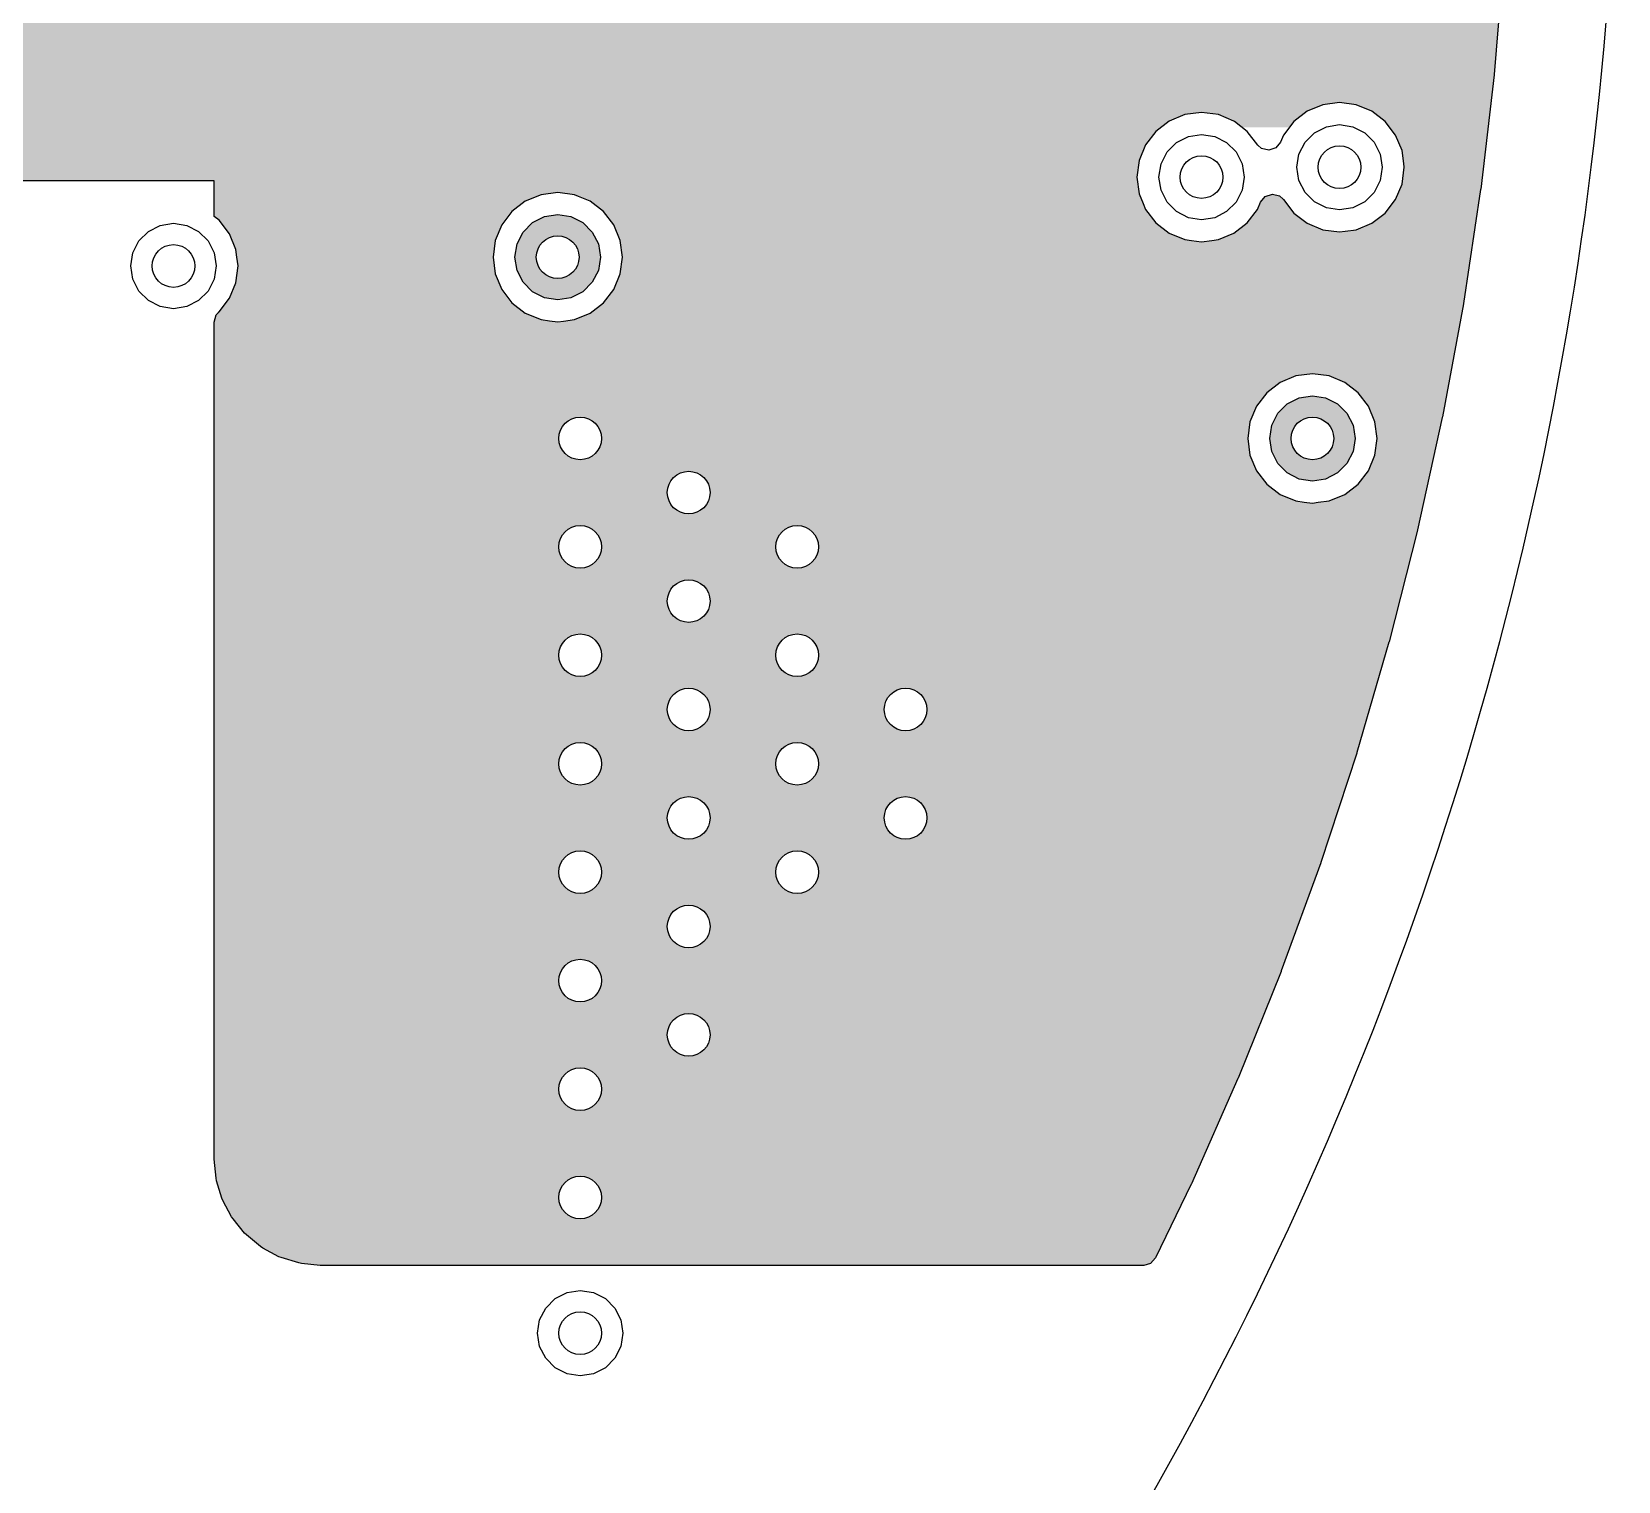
# Model space of a CAD drawing. Header units: millimetres. Extents: x -3894 to -3474, y -291 to 6.
# Drawn here: x -3703.72 to -3688.86, y -222.83 to -209.25 of the extents above; entities that cross this region are included whole.
import ezdxf

# ---------------------------------------------------------------- set-up
doc = ezdxf.new("R2010")
doc.units = ezdxf.units.MM
doc.layers.add('BLACK', color=7, linetype='Continuous')

msp = doc.modelspace()

# ---------------------------------------------------------------- hatches: boundary and pattern name
h = msp.add_hatch(color=256)
h.paths.add_polyline_path([(-3703.63, -189.438), (-3708.37, -189.438), (-3708.383, -189.439), (-3708.559, -189.456), (-3708.583, -189.461), (-3708.748, -189.511), (-3708.77, -189.52), (-3708.921, -189.601), (-3708.942, -189.615), (-3709.074, -189.724), (-3709.091, -189.741), (-3709.2, -189.873), (-3709.214, -189.894), (-3709.295, -190.045), (-3709.304, -190.067), (-3709.354, -190.232), (-3709.359, -190.255), (-3709.368, -190.347), (-3709.376, -190.432), (-3709.377, -190.445), (-3709.377, -196.814), (-3709.376, -196.826), (-3709.359, -197.003), (-3709.354, -197.027), (-3709.345, -197.056), (-3703.63, -197.056)])
h.paths.add_polyline_path([(-3696.429, -189.438), (-3703.63, -189.438), (-3703.63, -197.056), (-3696.429, -197.056)])
h.paths.add_polyline_path([(-3692.174, -194.365), (-3692.176, -194.361), (-3692.608, -193.331), (-3692.61, -193.327), (-3693.055, -192.36), (-3693.077, -192.312), (-3693.079, -192.308), (-3693.581, -191.309), (-3693.583, -191.306), (-3694.061, -190.432), (-3694.12, -190.325), (-3694.122, -190.321), (-3694.161, -190.255), (-3694.564, -189.576), (-3694.609, -189.499), (-3694.649, -189.458), (-3694.716, -189.438), (-3696.429, -189.438), (-3696.429, -197.056), (-3691.24, -197.056), (-3691.415, -196.477), (-3691.416, -196.473), (-3691.776, -195.414), (-3691.778, -195.41)])
h.paths.add_polyline_path([(-3690.554, -199.729), (-3690.555, -199.725), (-3690.803, -198.635), (-3690.804, -198.631), (-3691.091, -197.551), (-3691.092, -197.546), (-3691.24, -197.056), (-3696.429, -197.056), (-3696.429, -210.147), (-3693.142, -210.147), (-3693.065, -210.088), (-3692.919, -210.027), (-3692.919, -210.027), (-3692.762, -210.007), (-3692.605, -210.027), (-3692.605, -210.027), (-3692.459, -210.088), (-3692.453, -210.092), (-3692.382, -210.147), (-3691.94, -210.147), (-3691.898, -210.092), (-3691.772, -209.996), (-3691.626, -209.935), (-3691.626, -209.935), (-3691.47, -209.915), (-3691.313, -209.935), (-3691.313, -209.935), (-3691.167, -209.996), (-3691.041, -210.092), (-3690.999, -210.147), (-3690.08, -210.147), (-3690.022, -209.654), (-3690.021, -209.65), (-3689.932, -208.576), (-3689.931, -208.572), (-3689.878, -207.495), (-3689.878, -207.491), (-3689.86, -206.413), (-3689.86, -206.409), (-3689.879, -205.291), (-3689.879, -205.287), (-3689.937, -204.171), (-3689.937, -204.166), (-3690.034, -203.053), (-3690.034, -203.049), (-3690.169, -201.939), (-3690.169, -201.935), (-3690.342, -200.831), (-3690.343, -200.827)])
h.paths.add_polyline_path([(-3693.422, -201.456), (-3693.296, -201.36), (-3693.15, -201.299), (-3693.15, -201.299), (-3692.994, -201.279), (-3692.837, -201.299), (-3692.837, -201.299), (-3692.691, -201.36), (-3692.565, -201.456), (-3692.469, -201.582), (-3692.408, -201.728), (-3692.388, -201.884), (-3692.408, -202.041), (-3692.469, -202.187), (-3692.565, -202.313), (-3692.691, -202.409), (-3692.691, -202.409), (-3692.696, -202.412), (-3692.732, -202.443), (-3692.757, -202.508), (-3692.744, -202.576), (-3692.7, -202.623), (-3692.565, -202.726), (-3692.469, -202.852), (-3692.408, -202.998), (-3692.388, -203.154), (-3692.408, -203.311), (-3692.469, -203.457), (-3692.565, -203.583), (-3692.691, -203.679), (-3692.691, -203.679), (-3692.696, -203.682), (-3692.732, -203.713), (-3692.757, -203.778), (-3692.744, -203.846), (-3692.7, -203.893), (-3692.565, -203.996), (-3692.469, -204.122), (-3692.408, -204.268), (-3692.388, -204.424), (-3692.408, -204.581), (-3692.469, -204.727), (-3692.565, -204.853), (-3692.691, -204.949), (-3692.691, -204.949), (-3692.696, -204.952), (-3692.732, -204.983), (-3692.757, -205.048), (-3692.744, -205.116), (-3692.7, -205.163), (-3692.565, -205.266), (-3692.469, -205.392), (-3692.408, -205.538), (-3692.388, -205.694), (-3692.408, -205.851), (-3692.469, -205.997), (-3692.565, -206.123), (-3692.691, -206.219), (-3692.691, -206.219), (-3692.696, -206.222), (-3692.732, -206.253), (-3692.757, -206.318), (-3692.744, -206.386), (-3692.7, -206.433), (-3692.565, -206.536), (-3692.469, -206.662), (-3692.408, -206.808), (-3692.388, -206.964), (-3692.395, -207.016), (-3692.408, -207.121), (-3692.469, -207.267), (-3692.565, -207.393), (-3692.691, -207.489), (-3692.691, -207.489), (-3692.696, -207.492), (-3692.732, -207.523), (-3692.757, -207.588), (-3692.744, -207.656), (-3692.7, -207.703), (-3692.565, -207.806), (-3692.469, -207.932), (-3692.408, -208.078), (-3692.388, -208.234), (-3692.408, -208.391), (-3692.469, -208.537), (-3692.565, -208.663), (-3692.691, -208.759), (-3692.837, -208.819), (-3692.941, -208.833), (-3692.994, -208.84), (-3693.072, -208.83), (-3693.15, -208.819), (-3693.296, -208.759), (-3693.422, -208.663), (-3693.518, -208.537), (-3693.579, -208.391), (-3693.579, -208.391), (-3693.599, -208.234), (-3693.579, -208.078), (-3693.579, -208.078), (-3693.518, -207.932), (-3693.422, -207.806), (-3693.296, -207.71), (-3693.291, -207.707), (-3693.256, -207.676), (-3693.23, -207.611), (-3693.243, -207.543), (-3693.287, -207.496), (-3693.422, -207.393), (-3693.518, -207.267), (-3693.579, -207.121), (-3693.579, -207.121), (-3693.599, -206.964), (-3693.579, -206.808), (-3693.579, -206.808), (-3693.518, -206.662), (-3693.422, -206.536), (-3693.296, -206.44), (-3693.291, -206.437), (-3693.256, -206.406), (-3693.23, -206.341), (-3693.243, -206.273), (-3693.287, -206.226), (-3693.422, -206.123), (-3693.518, -205.997), (-3693.579, -205.851), (-3693.579, -205.851), (-3693.599, -205.694), (-3693.579, -205.538), (-3693.579, -205.538), (-3693.518, -205.392), (-3693.422, -205.266), (-3693.296, -205.17), (-3693.291, -205.167), (-3693.256, -205.136), (-3693.23, -205.071), (-3693.243, -205.003), (-3693.287, -204.956), (-3693.422, -204.853), (-3693.518, -204.727), (-3693.579, -204.581), (-3693.579, -204.581), (-3693.599, -204.424), (-3693.579, -204.268), (-3693.579, -204.268), (-3693.518, -204.122), (-3693.422, -203.996), (-3693.296, -203.9), (-3693.291, -203.897), (-3693.256, -203.866), (-3693.23, -203.801), (-3693.243, -203.733), (-3693.287, -203.686), (-3693.422, -203.583), (-3693.518, -203.457), (-3693.579, -203.311), (-3693.579, -203.311), (-3693.599, -203.154), (-3693.579, -202.998), (-3693.579, -202.998), (-3693.518, -202.852), (-3693.422, -202.726), (-3693.296, -202.63), (-3693.291, -202.627), (-3693.256, -202.596), (-3693.23, -202.531), (-3693.243, -202.463), (-3693.287, -202.416), (-3693.422, -202.313), (-3693.518, -202.187), (-3693.579, -202.041), (-3693.579, -202.041), (-3693.599, -201.884), (-3693.579, -201.728), (-3693.579, -201.728), (-3693.518, -201.582)], flags=16)
h.paths.add_polyline_path([(-3693.317, -201.649), (-3693.229, -201.561), (-3693.117, -201.504), (-3692.994, -201.484), (-3692.87, -201.504), (-3692.758, -201.561), (-3692.67, -201.649), (-3692.613, -201.761), (-3692.594, -201.884), (-3692.613, -202.008), (-3692.67, -202.12), (-3692.758, -202.208), (-3692.87, -202.265), (-3692.994, -202.284), (-3693.117, -202.265), (-3693.229, -202.208), (-3693.317, -202.12), (-3693.374, -202.008), (-3693.394, -201.884), (-3693.374, -201.761)], flags=0)
h.paths.add_polyline_path([(-3692.794, -201.884, -1), (-3693.194, -201.884, -1)], flags=0)
h.paths.add_polyline_path([(-3693.229, -202.831), (-3693.117, -202.774), (-3692.994, -202.754), (-3692.87, -202.774), (-3692.758, -202.831), (-3692.67, -202.919), (-3692.613, -203.031), (-3692.594, -203.154), (-3692.613, -203.278), (-3692.67, -203.39), (-3692.758, -203.478), (-3692.87, -203.535), (-3692.994, -203.554), (-3693.117, -203.535), (-3693.229, -203.478), (-3693.317, -203.39), (-3693.374, -203.278), (-3693.394, -203.154), (-3693.374, -203.031), (-3693.317, -202.919)], flags=0)
h.paths.add_polyline_path([(-3692.794, -203.154, -1), (-3693.194, -203.154, -1)], flags=0)
h.paths.add_polyline_path([(-3693.117, -204.044), (-3692.994, -204.024), (-3692.87, -204.044), (-3692.758, -204.101), (-3692.67, -204.189), (-3692.613, -204.301), (-3692.594, -204.424), (-3692.613, -204.548), (-3692.67, -204.66), (-3692.758, -204.748), (-3692.87, -204.805), (-3692.994, -204.824), (-3693.117, -204.805), (-3693.229, -204.748), (-3693.317, -204.66), (-3693.374, -204.548), (-3693.394, -204.424), (-3693.374, -204.301), (-3693.317, -204.189), (-3693.229, -204.101)], flags=0)
h.paths.add_polyline_path([(-3692.794, -204.424, -1), (-3693.194, -204.424, -1)], flags=0)
h.paths.add_polyline_path([(-3693.117, -205.314), (-3692.994, -205.294), (-3692.87, -205.314), (-3692.758, -205.371), (-3692.67, -205.459), (-3692.613, -205.571), (-3692.594, -205.694), (-3692.613, -205.818), (-3692.67, -205.93), (-3692.758, -206.018), (-3692.87, -206.075), (-3692.994, -206.094), (-3693.117, -206.075), (-3693.229, -206.018), (-3693.317, -205.93), (-3693.374, -205.818), (-3693.394, -205.694), (-3693.374, -205.571), (-3693.317, -205.459), (-3693.229, -205.371)], flags=0)
h.paths.add_polyline_path([(-3692.794, -205.694, -1), (-3693.194, -205.694, -1)], flags=0)
h.paths.add_polyline_path([(-3693.117, -206.584), (-3692.994, -206.564), (-3692.87, -206.584), (-3692.758, -206.641), (-3692.67, -206.729), (-3692.613, -206.841), (-3692.594, -206.964), (-3692.613, -207.088), (-3692.67, -207.2), (-3692.758, -207.288), (-3692.87, -207.345), (-3692.994, -207.364), (-3693.117, -207.345), (-3693.229, -207.288), (-3693.317, -207.2), (-3693.374, -207.088), (-3693.394, -206.964), (-3693.374, -206.841), (-3693.317, -206.729), (-3693.229, -206.641)], flags=0)
h.paths.add_polyline_path([(-3692.794, -206.964, -1), (-3693.194, -206.964, -1)], flags=0)
h.paths.add_polyline_path([(-3693.117, -207.854), (-3692.994, -207.834), (-3692.87, -207.854), (-3692.758, -207.911), (-3692.67, -207.999), (-3692.613, -208.111), (-3692.594, -208.234), (-3692.613, -208.358), (-3692.67, -208.47), (-3692.758, -208.558), (-3692.87, -208.615), (-3692.994, -208.634), (-3693.117, -208.615), (-3693.229, -208.558), (-3693.317, -208.47), (-3693.374, -208.358), (-3693.394, -208.234), (-3693.374, -208.111), (-3693.317, -207.999), (-3693.229, -207.911)], flags=0)
h.paths.add_polyline_path([(-3692.794, -208.234, -1), (-3693.194, -208.234, -1)], flags=0)
h.paths.add_polyline_path([(-3696.429, -197.056), (-3703.63, -197.056), (-3703.63, -210.147), (-3696.429, -210.147)])
h.paths.add_polyline_path([(-3699.779, -201.122, -1), (-3700.179, -201.122, -1)], flags=16)
h.paths.add_polyline_path([(-3699.779, -202.392, -1), (-3700.179, -202.392, -1)], flags=16)
h.paths.add_polyline_path([(-3699.779, -203.662, -1), (-3700.179, -203.662, -1)], flags=16)
h.paths.add_polyline_path([(-3702.954, -202.392, -1), (-3703.354, -202.392, -1)], flags=16)
h.paths.add_polyline_path([(-3699.779, -204.932, -1), (-3700.179, -204.932, -1)], flags=16)
h.paths.add_polyline_path([(-3702.954, -203.662, -1), (-3703.354, -203.662, -1)], flags=16)
h.paths.add_polyline_path([(-3699.779, -206.202, -1), (-3700.179, -206.202, -1)], flags=16)
h.paths.add_polyline_path([(-3702.954, -204.932, -1), (-3703.354, -204.932, -1)], flags=16)
h.paths.add_polyline_path([(-3702.954, -206.202, -1), (-3703.354, -206.202, -1)], flags=16)
h.paths.add_polyline_path([(-3699.779, -207.472, -1), (-3700.179, -207.472, -1)], flags=16)
h.paths.add_polyline_path([(-3702.954, -207.472, -1), (-3703.354, -207.472, -1)], flags=16)
h.paths.add_polyline_path([(-3699.779, -208.742, -1), (-3700.179, -208.742, -1)], flags=16)
h.paths.add_polyline_path([(-3703.63, -197.056), (-3709.345, -197.056), (-3709.304, -197.191), (-3709.295, -197.214), (-3709.214, -197.365), (-3709.2, -197.385), (-3709.091, -197.518), (-3709.074, -197.535), (-3708.942, -197.644), (-3708.921, -197.658), (-3708.77, -197.739), (-3708.748, -197.748), (-3708.583, -197.798), (-3708.559, -197.802), (-3708.383, -197.82), (-3708.37, -197.82), (-3708.218, -197.82), (-3708.218, -197.82), (-3707.218, -197.82), (-3707.218, -198.82), (-3707.218, -198.82), (-3707.218, -201.884), (-3707.218, -209.641), (-3707.217, -209.653), (-3707.2, -209.83), (-3707.195, -209.854), (-3707.145, -210.018), (-3707.136, -210.041), (-3707.079, -210.147), (-3703.63, -210.147)])
h.paths.add_polyline_path([(-3706.129, -201.122, -1), (-3706.529, -201.122, -1)], flags=16)
h.paths.add_polyline_path([(-3706.129, -202.392, -1), (-3706.529, -202.392, -1)], flags=16)
h.paths.add_polyline_path([(-3706.129, -203.662, -1), (-3706.529, -203.662, -1)], flags=16)
h.paths.add_polyline_path([(-3706.129, -204.932, -1), (-3706.529, -204.932, -1)], flags=16)
h.paths.add_polyline_path([(-3706.129, -206.202, -1), (-3706.529, -206.202, -1)], flags=16)
h.paths.add_polyline_path([(-3706.129, -207.472, -1), (-3706.529, -207.472, -1)], flags=16)
h.paths.add_polyline_path([(-3706.129, -208.742, -1), (-3706.529, -208.742, -1)], flags=16)
h = msp.add_hatch(color=256)
h.paths.add_polyline_path([(-3703.63, -210.147), (-3707.079, -210.147), (-3707.055, -210.192), (-3707.041, -210.212), (-3706.982, -210.285), (-3706.932, -210.345), (-3706.915, -210.362), (-3706.783, -210.471), (-3706.762, -210.485), (-3706.611, -210.566), (-3706.589, -210.575), (-3706.465, -210.612), (-3706.424, -210.625), (-3706.4, -210.629), (-3706.224, -210.647), (-3706.211, -210.647), (-3703.63, -210.647)])
h.paths.add_polyline_path([(-3696.429, -210.147), (-3703.63, -210.147), (-3703.63, -210.647), (-3703.011, -210.647), (-3703.011, -210.647), (-3702.011, -210.647), (-3702.011, -210.981), (-3701.963, -211.017), (-3701.867, -211.143), (-3701.806, -211.289), (-3701.797, -211.362), (-3701.786, -211.445), (-3701.806, -211.602), (-3701.867, -211.748), (-3701.965, -211.876), (-3701.991, -211.904), (-3702.011, -211.971), (-3702.011, -213.06), (-3702.011, -214.189), (-3698.747, -214.189, -0.150866), (-3698.782, -214.076, -1), (-3698.382, -214.076, -0.150866), (-3698.416, -214.189), (-3696.715, -214.189, -0.150866), (-3696.75, -214.076, -0.62017), (-3696.429, -213.917)])
h.paths.add_polyline_path([(-3699.378, -211.206), (-3699.378, -211.206), (-3699.317, -211.06), (-3699.221, -210.934), (-3699.096, -210.838), (-3698.949, -210.777), (-3698.949, -210.777), (-3698.793, -210.757), (-3698.636, -210.777), (-3698.636, -210.777), (-3698.597, -210.794), (-3698.49, -210.838), (-3698.364, -210.934), (-3698.268, -211.06), (-3698.208, -211.206), (-3698.187, -211.362), (-3698.208, -211.519), (-3698.268, -211.665), (-3698.364, -211.791), (-3698.49, -211.887), (-3698.636, -211.947), (-3698.74, -211.961), (-3698.793, -211.968), (-3698.871, -211.958), (-3698.949, -211.947), (-3699.096, -211.887), (-3699.221, -211.791), (-3699.317, -211.665), (-3699.378, -211.519), (-3699.378, -211.519), (-3699.398, -211.362)], flags=16)
h.paths.add_polyline_path([(-3699.173, -211.239), (-3699.116, -211.127), (-3699.028, -211.039), (-3698.916, -210.982), (-3698.793, -210.962), (-3698.669, -210.982), (-3698.558, -211.039), (-3698.469, -211.127), (-3698.412, -211.239), (-3698.393, -211.362), (-3698.412, -211.486), (-3698.469, -211.598), (-3698.558, -211.686), (-3698.669, -211.743), (-3698.793, -211.762), (-3698.916, -211.743), (-3699.028, -211.686), (-3699.116, -211.598), (-3699.173, -211.486), (-3699.193, -211.362)], flags=0)
h.paths.add_polyline_path([(-3698.593, -211.362, -1), (-3698.993, -211.362, -1)], flags=0)
h.paths.add_polyline_path([(-3698.382, -213.06, -1), (-3698.782, -213.06, -1)], flags=16)
h.paths.add_polyline_path([(-3697.366, -213.568, -1), (-3697.766, -213.568, -1)], flags=16)
h.paths.add_polyline_path([(-3696.429, -215.252, -0.62017), (-3696.75, -215.092, -0.62017), (-3696.429, -214.933), (-3696.429, -214.236, -0.429152), (-3696.715, -214.189), (-3698.416, -214.189, -0.528165), (-3698.747, -214.189), (-3702.011, -214.189), (-3702.011, -216.898), (-3696.429, -216.898), (-3696.429, -216.268, -0.62017), (-3696.75, -216.108, -0.62017), (-3696.429, -215.949)])
h.paths.add_polyline_path([(-3698.782, -215.092, -1), (-3698.382, -215.092, -1)], flags=16)
h.paths.add_polyline_path([(-3698.382, -216.108, -1), (-3698.782, -216.108, -1)], flags=16)
h.paths.add_polyline_path([(-3697.366, -215.6, -1), (-3697.766, -215.6, -1)], flags=16)
h.paths.add_polyline_path([(-3697.766, -214.584, -1), (-3697.366, -214.584, -1)], flags=16)
h.paths.add_polyline_path([(-3697.366, -216.616, -1), (-3697.766, -216.616, -1)], flags=16)
h.paths.add_polyline_path([(-3692.016, -218.053), (-3692.015, -218.049), (-3691.646, -217.036), (-3691.644, -217.032), (-3691.6, -216.898), (-3696.429, -216.898), (-3696.429, -216.965, -0.234439), (-3696.35, -217.124, -0.234439), (-3696.429, -217.284), (-3696.429, -220.807), (-3693.304, -220.807), (-3693.239, -220.789), (-3693.192, -220.737), (-3692.858, -220.046), (-3692.857, -220.043), (-3692.421, -219.057), (-3692.419, -219.053)])
h.paths.add_polyline_path([(-3691.007, -214.969), (-3691.005, -214.965), (-3690.808, -214.189), (-3696.384, -214.189, -0.080718), (-3696.429, -214.236), (-3696.429, -214.933, -0.234439), (-3696.35, -215.092, -0.234439), (-3696.429, -215.252), (-3696.429, -215.949, -0.234439), (-3696.35, -216.108, -0.234439), (-3696.429, -216.268), (-3696.429, -216.898), (-3691.6, -216.898), (-3691.309, -216.008), (-3691.308, -216.004)])
h.paths.add_polyline_path([(-3695.334, -215.6, -1), (-3695.734, -215.6, -1)], flags=16)
h.paths.add_polyline_path([(-3695.334, -216.616, -1), (-3695.734, -216.616, -1)], flags=16)
h.paths.add_polyline_path([(-3690.309, -211.799), (-3690.309, -211.795), (-3690.148, -210.729), (-3690.147, -210.725), (-3690.08, -210.147), (-3690.999, -210.147), (-3690.945, -210.218), (-3690.884, -210.364), (-3690.869, -210.485), (-3690.864, -210.52), (-3690.884, -210.677), (-3690.945, -210.823), (-3691.041, -210.949), (-3691.167, -211.045), (-3691.313, -211.105), (-3691.417, -211.119), (-3691.47, -211.126), (-3691.548, -211.116), (-3691.626, -211.105), (-3691.772, -211.045), (-3691.898, -210.949), (-3691.997, -210.82), (-3692.032, -210.789), (-3692.099, -210.772), (-3692.166, -210.794), (-3692.21, -210.848), (-3692.237, -210.915), (-3692.334, -211.041), (-3692.459, -211.137), (-3692.605, -211.197), (-3692.667, -211.206), (-3692.762, -211.218), (-3692.856, -211.206), (-3692.919, -211.197), (-3693.065, -211.137), (-3693.19, -211.041), (-3693.286, -210.915), (-3693.309, -210.86), (-3693.347, -210.769), (-3693.347, -210.769), (-3693.368, -210.612), (-3693.347, -210.456), (-3693.347, -210.456), (-3693.286, -210.31), (-3693.19, -210.184), (-3693.142, -210.147), (-3696.429, -210.147), (-3696.429, -213.917, -0.234439), (-3696.35, -214.076, -0.150866), (-3696.384, -214.189), (-3690.808, -214.189), (-3690.739, -213.92), (-3690.738, -213.916), (-3690.507, -212.863), (-3690.506, -212.859)])
h.paths.add_polyline_path([(-3692.309, -212.904), (-3692.309, -212.904), (-3692.248, -212.758), (-3692.152, -212.632), (-3692.026, -212.536), (-3691.88, -212.475), (-3691.88, -212.475), (-3691.724, -212.455), (-3691.567, -212.475), (-3691.567, -212.475), (-3691.421, -212.536), (-3691.295, -212.632), (-3691.199, -212.758), (-3691.138, -212.904), (-3691.118, -213.06), (-3691.138, -213.217), (-3691.199, -213.363), (-3691.295, -213.489), (-3691.421, -213.585), (-3691.567, -213.645), (-3691.671, -213.659), (-3691.724, -213.666), (-3691.802, -213.656), (-3691.88, -213.645), (-3692.026, -213.585), (-3692.152, -213.489), (-3692.248, -213.363), (-3692.309, -213.217), (-3692.309, -213.217), (-3692.329, -213.06)], flags=16)
h.paths.add_polyline_path([(-3692.104, -212.937), (-3692.047, -212.825), (-3691.959, -212.737), (-3691.847, -212.68), (-3691.724, -212.66), (-3691.6, -212.68), (-3691.488, -212.737), (-3691.4, -212.825), (-3691.343, -212.937), (-3691.324, -213.06), (-3691.343, -213.184), (-3691.4, -213.296), (-3691.488, -213.384), (-3691.6, -213.441), (-3691.724, -213.46), (-3691.847, -213.441), (-3691.959, -213.384), (-3692.047, -213.296), (-3692.104, -213.184), (-3692.124, -213.06)], flags=0)
h.paths.add_polyline_path([(-3691.524, -213.06, -1), (-3691.924, -213.06, -1)], flags=0)
h = msp.add_hatch(color=256)
h.paths.add_polyline_path([(-3696.429, -217.284, -0.62017), (-3696.75, -217.124, -0.62017), (-3696.429, -216.965), (-3696.429, -216.898), (-3702.011, -216.898), (-3702.011, -219.801), (-3702.01, -219.813), (-3701.993, -219.99), (-3701.988, -220.014), (-3701.938, -220.178), (-3701.929, -220.201), (-3701.848, -220.352), (-3701.834, -220.372), (-3701.725, -220.505), (-3701.708, -220.522), (-3701.576, -220.631), (-3701.555, -220.645), (-3701.404, -220.726), (-3701.382, -220.735), (-3701.217, -220.785), (-3701.193, -220.789), (-3701.017, -220.807), (-3701.004, -220.807), (-3696.429, -220.807)])
h.paths.add_polyline_path([(-3697.766, -218.648, -1), (-3697.366, -218.648, -1)], flags=16)
h.paths.add_polyline_path([(-3698.382, -220.172, -1), (-3698.782, -220.172, -1)], flags=16)
h.paths.add_polyline_path([(-3698.782, -219.156, -1), (-3698.382, -219.156, -1)], flags=16)
h.paths.add_polyline_path([(-3698.782, -218.14, -1), (-3698.382, -218.14, -1)], flags=16)
h.paths.add_polyline_path([(-3697.766, -217.632, -1), (-3697.366, -217.632, -1)], flags=16)
h.paths.add_polyline_path([(-3698.782, -217.124, -1), (-3698.382, -217.124, -1)], flags=16)

# ---------------------------------------------------------------- linework, layer by layer
at = {"layer": 'BLACK', "linetype": 'Continuous'}
for p, q in [((-3689.932, -208.576), (-3690.021, -209.65)), ((-3690.022, -209.654), (-3690.147, -210.725)), ((-3690.021, -209.65), (-3690.022, -209.654)), ((-3691.626, -209.935), (-3691.772, -209.996)), ((-3691.47, -209.915), (-3691.626, -209.935)), ((-3691.626, -209.935), (-3691.626, -209.935)), ((-3691.313, -209.935), (-3691.47, -209.915)), ((-3691.47, -209.915), (-3691.47, -209.915)), ((-3691.167, -209.996), (-3691.313, -209.935)), ((-3691.313, -209.935), (-3691.313, -209.935)), ((-3693.065, -210.088), (-3693.19, -210.184)), ((-3692.919, -210.027), (-3693.065, -210.088)), ((-3692.762, -210.007), (-3692.919, -210.027)), ((-3692.919, -210.027), (-3692.919, -210.027)), ((-3692.605, -210.027), (-3692.762, -210.007)), ((-3692.762, -210.007), (-3692.762, -210.007)), ((-3692.459, -210.088), (-3692.605, -210.027)), ((-3692.605, -210.027), (-3692.605, -210.027)), ((-3692.453, -210.092), (-3692.459, -210.088)), ((-3692.334, -210.184), (-3692.453, -210.092)), ((-3691.898, -210.092), (-3691.994, -210.218)), ((-3691.772, -209.996), (-3691.898, -210.092)), ((-3691.593, -210.14), (-3691.47, -210.12)), ((-3691.47, -210.12), (-3691.346, -210.14)), ((-3691.041, -210.092), (-3691.167, -209.996)), ((-3690.945, -210.218), (-3691.041, -210.092)), ((-3693.19, -210.184), (-3693.286, -210.31)), ((-3692.997, -210.289), (-3692.885, -210.232)), ((-3692.885, -210.232), (-3692.762, -210.212)), ((-3692.762, -210.212), (-3692.638, -210.232)), ((-3692.638, -210.232), (-3692.527, -210.289)), ((-3692.235, -210.313), (-3692.334, -210.184)), ((-3691.994, -210.218), (-3692.022, -210.285)), ((-3691.793, -210.285), (-3691.705, -210.197)), ((-3691.705, -210.197), (-3691.593, -210.14)), ((-3691.346, -210.14), (-3691.234, -210.197)), ((-3691.234, -210.197), (-3691.146, -210.285)), ((-3690.884, -210.364), (-3690.945, -210.218)), ((-3693.286, -210.31), (-3693.347, -210.456)), ((-3693.142, -210.489), (-3693.085, -210.377)), ((-3693.085, -210.377), (-3692.997, -210.289)), ((-3692.527, -210.289), (-3692.438, -210.377)), ((-3692.438, -210.377), (-3692.381, -210.489)), ((-3692.2, -210.344), (-3692.235, -210.313)), ((-3692.132, -210.361), (-3692.2, -210.344)), ((-3692.066, -210.339), (-3692.132, -210.361)), ((-3692.022, -210.285), (-3692.066, -210.339)), ((-3691.87, -210.52), (-3691.85, -210.397)), ((-3691.85, -210.397), (-3691.793, -210.285)), ((-3691.146, -210.285), (-3691.089, -210.397)), ((-3691.089, -210.397), (-3691.07, -210.52)), ((-3690.869, -210.485), (-3690.884, -210.364)), ((-3690.884, -210.364), (-3690.884, -210.364)), ((-3693.347, -210.456), (-3693.368, -210.612)), ((-3693.347, -210.456), (-3693.347, -210.456)), ((-3693.162, -210.612), (-3693.142, -210.489)), ((-3692.381, -210.489), (-3692.362, -210.612)), ((-3691.85, -210.644), (-3691.87, -210.52)), ((-3691.07, -210.52), (-3691.089, -210.644)), ((-3690.884, -210.677), (-3690.864, -210.52)), ((-3690.864, -210.52), (-3690.869, -210.485)), ((-3703.011, -210.647), (-3706.211, -210.647)), ((-3702.011, -210.647), (-3703.011, -210.647)), ((-3703.011, -210.647), (-3703.011, -210.647)), ((-3702.011, -210.981), (-3702.011, -210.647)), ((-3693.368, -210.612), (-3693.347, -210.769)), ((-3693.368, -210.612), (-3693.368, -210.612)), ((-3693.142, -210.736), (-3693.162, -210.612)), ((-3692.362, -210.612), (-3692.381, -210.736)), ((-3691.793, -210.756), (-3691.85, -210.644)), ((-3691.089, -210.644), (-3691.146, -210.756)), ((-3690.945, -210.823), (-3690.884, -210.677)), ((-3699.096, -210.838), (-3699.221, -210.934)), ((-3698.949, -210.777), (-3699.096, -210.838)), ((-3698.793, -210.757), (-3698.949, -210.777)), ((-3698.949, -210.777), (-3698.949, -210.777)), ((-3698.636, -210.777), (-3698.793, -210.757)), ((-3698.793, -210.757), (-3698.793, -210.757)), ((-3698.597, -210.794), (-3698.636, -210.777)), ((-3698.636, -210.777), (-3698.636, -210.777)), ((-3698.49, -210.838), (-3698.597, -210.794)), ((-3698.364, -210.934), (-3698.49, -210.838)), ((-3693.347, -210.769), (-3693.347, -210.769)), ((-3693.347, -210.769), (-3693.309, -210.86)), ((-3693.309, -210.86), (-3693.286, -210.915)), ((-3693.085, -210.848), (-3693.142, -210.736)), ((-3692.997, -210.936), (-3693.085, -210.848)), ((-3692.438, -210.848), (-3692.527, -210.936)), ((-3692.381, -210.736), (-3692.438, -210.848)), ((-3692.237, -210.915), (-3692.21, -210.848)), ((-3692.21, -210.848), (-3692.166, -210.794)), ((-3692.166, -210.794), (-3692.099, -210.772)), ((-3692.099, -210.772), (-3692.032, -210.789)), ((-3692.032, -210.789), (-3691.997, -210.82)), ((-3691.997, -210.82), (-3691.994, -210.823)), ((-3691.994, -210.823), (-3691.994, -210.823)), ((-3691.994, -210.823), (-3691.898, -210.949)), ((-3691.705, -210.844), (-3691.793, -210.756)), ((-3691.593, -210.901), (-3691.705, -210.844)), ((-3691.234, -210.844), (-3691.346, -210.901)), ((-3691.146, -210.756), (-3691.234, -210.844)), ((-3691.041, -210.949), (-3690.945, -210.823)), ((-3690.148, -210.729), (-3690.309, -211.795)), ((-3690.147, -210.725), (-3690.148, -210.729)), ((-3701.963, -211.017), (-3702.011, -210.981)), ((-3699.221, -210.934), (-3699.317, -211.06)), ((-3699.028, -211.039), (-3698.916, -210.982)), ((-3698.916, -210.982), (-3698.793, -210.962)), ((-3698.793, -210.962), (-3698.669, -210.982)), ((-3698.669, -210.982), (-3698.558, -211.039)), ((-3698.268, -211.06), (-3698.364, -210.934)), ((-3693.286, -210.915), (-3693.19, -211.041)), ((-3692.885, -210.993), (-3692.997, -210.936)), ((-3692.762, -211.012), (-3692.885, -210.993)), ((-3692.638, -210.993), (-3692.762, -211.012)), ((-3692.527, -210.936), (-3692.638, -210.993)), ((-3692.334, -211.041), (-3692.237, -210.915)), ((-3691.898, -210.949), (-3691.772, -211.045)), ((-3691.47, -210.92), (-3691.593, -210.901)), ((-3691.346, -210.901), (-3691.47, -210.92)), ((-3691.167, -211.045), (-3691.041, -210.949)), ((-3702.715, -211.21), (-3702.627, -211.122)), ((-3702.627, -211.122), (-3702.515, -211.065)), ((-3702.515, -211.065), (-3702.392, -211.045)), ((-3702.392, -211.045), (-3702.268, -211.065)), ((-3702.268, -211.065), (-3702.156, -211.122)), ((-3702.156, -211.122), (-3702.068, -211.21)), ((-3701.867, -211.143), (-3701.963, -211.017)), ((-3701.806, -211.289), (-3701.867, -211.143)), ((-3699.317, -211.06), (-3699.378, -211.206)), ((-3699.173, -211.239), (-3699.116, -211.127)), ((-3699.116, -211.127), (-3699.028, -211.039)), ((-3698.558, -211.039), (-3698.469, -211.127)), ((-3698.469, -211.127), (-3698.412, -211.239)), ((-3698.208, -211.206), (-3698.268, -211.06)), ((-3693.19, -211.041), (-3693.065, -211.137)), ((-3693.065, -211.137), (-3692.919, -211.197)), ((-3692.605, -211.197), (-3692.459, -211.137)), ((-3692.459, -211.137), (-3692.334, -211.041)), ((-3691.772, -211.045), (-3691.626, -211.105)), ((-3691.626, -211.105), (-3691.548, -211.116)), ((-3691.548, -211.116), (-3691.47, -211.126)), ((-3691.47, -211.126), (-3691.417, -211.119)), ((-3691.47, -211.126), (-3691.47, -211.126)), ((-3691.47, -211.126), (-3691.47, -211.126)), ((-3691.417, -211.119), (-3691.313, -211.105)), ((-3691.313, -211.105), (-3691.167, -211.045)), ((-3702.772, -211.322), (-3702.715, -211.21)), ((-3702.068, -211.21), (-3702.011, -211.322)), ((-3701.797, -211.362), (-3701.806, -211.289)), ((-3699.378, -211.206), (-3699.398, -211.362)), ((-3699.378, -211.206), (-3699.378, -211.206)), ((-3699.193, -211.362), (-3699.173, -211.239)), ((-3698.412, -211.239), (-3698.393, -211.362)), ((-3698.187, -211.362), (-3698.208, -211.206)), ((-3692.919, -211.197), (-3692.856, -211.206)), ((-3692.856, -211.206), (-3692.762, -211.218)), ((-3692.762, -211.218), (-3692.667, -211.206)), ((-3692.762, -211.218), (-3692.762, -211.218)), ((-3692.762, -211.218), (-3692.762, -211.218)), ((-3692.667, -211.206), (-3692.605, -211.197)), ((-3702.792, -211.445), (-3702.772, -211.322)), ((-3702.772, -211.569), (-3702.792, -211.445)), ((-3702.011, -211.322), (-3701.992, -211.445)), ((-3701.992, -211.445), (-3702.011, -211.569)), ((-3701.806, -211.602), (-3701.786, -211.445)), ((-3701.786, -211.445), (-3701.797, -211.362)), ((-3699.398, -211.362), (-3699.378, -211.519)), ((-3699.398, -211.362), (-3699.398, -211.362)), ((-3699.173, -211.486), (-3699.193, -211.362)), ((-3698.393, -211.362), (-3698.412, -211.486)), ((-3698.208, -211.519), (-3698.187, -211.362)), ((-3702.715, -211.681), (-3702.772, -211.569)), ((-3702.011, -211.569), (-3702.068, -211.681)), ((-3701.867, -211.748), (-3701.806, -211.602)), ((-3699.378, -211.519), (-3699.378, -211.519)), ((-3699.378, -211.519), (-3699.317, -211.665)), ((-3699.116, -211.598), (-3699.173, -211.486)), ((-3699.028, -211.686), (-3699.116, -211.598)), ((-3698.469, -211.598), (-3698.558, -211.686)), ((-3698.412, -211.486), (-3698.469, -211.598)), ((-3698.268, -211.665), (-3698.208, -211.519)), ((-3702.627, -211.769), (-3702.715, -211.681)), ((-3702.068, -211.681), (-3702.156, -211.769)), ((-3701.963, -211.874), (-3701.867, -211.748)), ((-3699.317, -211.665), (-3699.221, -211.791)), ((-3698.916, -211.743), (-3699.028, -211.686)), ((-3698.793, -211.762), (-3698.916, -211.743)), ((-3698.669, -211.743), (-3698.793, -211.762)), ((-3698.558, -211.686), (-3698.669, -211.743)), ((-3698.364, -211.791), (-3698.268, -211.665)), ((-3702.515, -211.826), (-3702.627, -211.769)), ((-3702.392, -211.845), (-3702.515, -211.826)), ((-3702.268, -211.826), (-3702.392, -211.845)), ((-3702.156, -211.769), (-3702.268, -211.826)), ((-3702.011, -211.971), (-3701.991, -211.904)), ((-3701.991, -211.904), (-3701.969, -211.88)), ((-3701.969, -211.879), (-3701.963, -211.874)), ((-3701.969, -211.88), (-3701.969, -211.879)), ((-3701.963, -211.874), (-3701.963, -211.874)), ((-3701.963, -211.874), (-3701.963, -211.874)), ((-3699.221, -211.791), (-3699.096, -211.887)), ((-3699.096, -211.887), (-3698.949, -211.947)), ((-3698.636, -211.947), (-3698.49, -211.887)), ((-3698.49, -211.887), (-3698.364, -211.791)), ((-3690.309, -211.799), (-3690.506, -212.859)), ((-3690.309, -211.795), (-3690.309, -211.799)), ((-3702.011, -213.06), (-3702.011, -211.971)), ((-3698.949, -211.947), (-3698.871, -211.958)), ((-3698.871, -211.958), (-3698.793, -211.968)), ((-3698.793, -211.968), (-3698.74, -211.961)), ((-3698.793, -211.968), (-3698.793, -211.968)), ((-3698.793, -211.968), (-3698.793, -211.968)), ((-3698.74, -211.961), (-3698.636, -211.947)), ((-3691.88, -212.475), (-3692.026, -212.536)), ((-3691.724, -212.455), (-3691.88, -212.475)), ((-3691.88, -212.475), (-3691.88, -212.475)), ((-3691.567, -212.475), (-3691.724, -212.455)), ((-3691.724, -212.455), (-3691.724, -212.455)), ((-3691.421, -212.536), (-3691.567, -212.475)), ((-3691.567, -212.475), (-3691.567, -212.475)), ((-3692.152, -212.632), (-3692.248, -212.758)), ((-3692.026, -212.536), (-3692.152, -212.632)), ((-3691.295, -212.632), (-3691.421, -212.536)), ((-3691.199, -212.758), (-3691.295, -212.632)), ((-3692.248, -212.758), (-3692.309, -212.904)), ((-3692.047, -212.825), (-3691.959, -212.737)), ((-3691.959, -212.737), (-3691.847, -212.68)), ((-3691.847, -212.68), (-3691.724, -212.66)), ((-3691.724, -212.66), (-3691.6, -212.68)), ((-3691.6, -212.68), (-3691.488, -212.737)), ((-3691.488, -212.737), (-3691.4, -212.825)), ((-3691.138, -212.904), (-3691.199, -212.758)), ((-3692.309, -212.904), (-3692.329, -213.06)), ((-3692.309, -212.904), (-3692.309, -212.904)), ((-3692.124, -213.06), (-3692.104, -212.937)), ((-3692.104, -212.937), (-3692.047, -212.825)), ((-3691.4, -212.825), (-3691.343, -212.937)), ((-3691.343, -212.937), (-3691.324, -213.06)), ((-3691.118, -213.06), (-3691.138, -212.904)), ((-3690.507, -212.863), (-3690.738, -213.916)), ((-3690.506, -212.859), (-3690.507, -212.863)), ((-3702.011, -219.801), (-3702.011, -213.06)), ((-3692.329, -213.06), (-3692.329, -213.06)), ((-3692.329, -213.06), (-3692.309, -213.217)), ((-3692.104, -213.184), (-3692.124, -213.06)), ((-3691.324, -213.06), (-3691.343, -213.184)), ((-3691.138, -213.217), (-3691.118, -213.06)), ((-3692.309, -213.217), (-3692.309, -213.217)), ((-3692.309, -213.217), (-3692.248, -213.363)), ((-3692.047, -213.296), (-3692.104, -213.184)), ((-3691.343, -213.184), (-3691.4, -213.296)), ((-3691.199, -213.363), (-3691.138, -213.217)), ((-3692.248, -213.363), (-3692.152, -213.489)), ((-3691.959, -213.384), (-3692.047, -213.296)), ((-3691.847, -213.441), (-3691.959, -213.384)), ((-3691.488, -213.384), (-3691.6, -213.441)), ((-3691.4, -213.296), (-3691.488, -213.384)), ((-3691.295, -213.489), (-3691.199, -213.363)), ((-3692.152, -213.489), (-3692.026, -213.585)), ((-3691.724, -213.46), (-3691.847, -213.441)), ((-3691.6, -213.441), (-3691.724, -213.46)), ((-3691.421, -213.585), (-3691.295, -213.489)), ((-3692.026, -213.585), (-3691.88, -213.645)), ((-3691.88, -213.645), (-3691.802, -213.656)), ((-3691.802, -213.656), (-3691.724, -213.666)), ((-3691.724, -213.666), (-3691.671, -213.659)), ((-3691.724, -213.666), (-3691.724, -213.666)), ((-3691.724, -213.666), (-3691.724, -213.666)), ((-3691.671, -213.659), (-3691.567, -213.645)), ((-3691.567, -213.645), (-3691.421, -213.585)), ((-3690.739, -213.92), (-3691.005, -214.965)), ((-3690.738, -213.916), (-3690.739, -213.92)), ((-3691.007, -214.969), (-3691.308, -216.004)), ((-3691.005, -214.965), (-3691.007, -214.969)), ((-3691.309, -216.008), (-3691.644, -217.032)), ((-3691.308, -216.004), (-3691.309, -216.008)), ((-3691.646, -217.036), (-3692.015, -218.049)), ((-3691.644, -217.032), (-3691.646, -217.036)), ((-3692.016, -218.053), (-3692.419, -219.053)), ((-3692.015, -218.049), (-3692.016, -218.053)), ((-3692.421, -219.057), (-3692.857, -220.043)), ((-3692.419, -219.053), (-3692.421, -219.057)), ((-3702.01, -219.813), (-3702.011, -219.801)), ((-3701.993, -219.99), (-3702.01, -219.813)), ((-3701.988, -220.014), (-3701.993, -219.99)), ((-3701.938, -220.178), (-3701.988, -220.014)), ((-3692.858, -220.046), (-3693.192, -220.737)), ((-3692.857, -220.043), (-3692.858, -220.046)), ((-3701.929, -220.201), (-3701.938, -220.178)), ((-3701.848, -220.352), (-3701.929, -220.201)), ((-3701.834, -220.372), (-3701.848, -220.352)), ((-3701.725, -220.505), (-3701.834, -220.372)), ((-3701.708, -220.522), (-3701.725, -220.505)), ((-3701.576, -220.631), (-3701.708, -220.522)), ((-3701.555, -220.645), (-3701.576, -220.631)), ((-3701.404, -220.726), (-3701.555, -220.645)), ((-3701.382, -220.735), (-3701.404, -220.726)), ((-3701.217, -220.785), (-3701.382, -220.735)), ((-3701.193, -220.789), (-3701.217, -220.785)), ((-3701.017, -220.807), (-3701.193, -220.789)), ((-3701.004, -220.807), (-3701.017, -220.807)), ((-3693.304, -220.807), (-3701.004, -220.807)), ((-3693.239, -220.789), (-3693.304, -220.807)), ((-3693.192, -220.737), (-3693.239, -220.789)), ((-3698.905, -221.207), (-3698.817, -221.119)), ((-3698.817, -221.119), (-3698.705, -221.062)), ((-3698.705, -221.062), (-3698.582, -221.042)), ((-3698.582, -221.042), (-3698.458, -221.062)), ((-3698.458, -221.062), (-3698.346, -221.119)), ((-3698.346, -221.119), (-3698.258, -221.207)), ((-3698.962, -221.319), (-3698.905, -221.207)), ((-3698.258, -221.207), (-3698.201, -221.319)), ((-3698.982, -221.442), (-3698.962, -221.319)), ((-3698.201, -221.319), (-3698.182, -221.442)), ((-3698.962, -221.566), (-3698.982, -221.442)), ((-3698.182, -221.442), (-3698.201, -221.566)), ((-3698.905, -221.678), (-3698.962, -221.566)), ((-3698.817, -221.766), (-3698.905, -221.678)), ((-3698.258, -221.678), (-3698.346, -221.766)), ((-3698.201, -221.566), (-3698.258, -221.678)), ((-3698.705, -221.823), (-3698.817, -221.766)), ((-3698.582, -221.842), (-3698.705, -221.823)), ((-3698.458, -221.823), (-3698.582, -221.842)), ((-3698.346, -221.766), (-3698.458, -221.823))]:
    msp.add_line(p, q, dxfattribs=at)
at = {"layer": 'BLACK'}
for centre in [(-3692.762, -210.612), (-3691.47, -210.52), (-3698.793, -211.362), (-3702.392, -211.445), (-3698.582, -213.06), (-3691.724, -213.06), (-3697.566, -213.568), (-3698.582, -214.076), (-3696.55, -214.076), (-3697.566, -214.584), (-3698.582, -215.092), (-3696.55, -215.092), (-3697.566, -215.6), (-3695.534, -215.6), (-3698.582, -216.108), (-3696.55, -216.108), (-3697.566, -216.616), (-3695.534, -216.616), (-3698.582, -217.124), (-3696.55, -217.124), (-3697.566, -217.632), (-3698.582, -218.14), (-3697.566, -218.648), (-3698.582, -219.156), (-3698.582, -220.172), (-3698.582, -221.442)]:
    msp.add_circle(centre, 0.2, dxfattribs=at)
msp.add_arc((-3722.359, -206.411), 33.5, 310.393, 0, dxfattribs=at)

doc.saveas('drawing.dxf')
